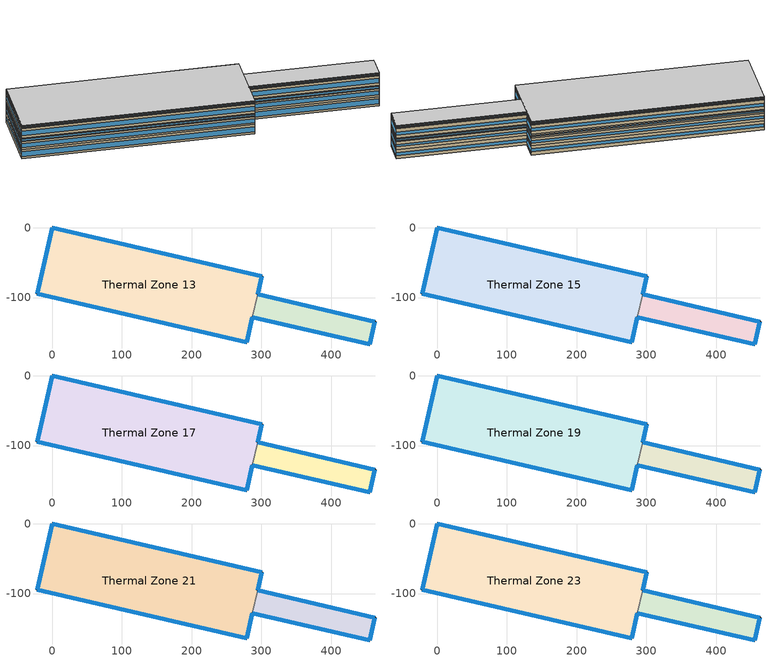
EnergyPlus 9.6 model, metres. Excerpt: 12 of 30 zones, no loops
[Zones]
Thermal Zone 13
 floor to Thermal Zone 11 (Interior Floor): 0,0 300.84,-69.45 294.81,-95.55 287.33,-127.97 279.07,-163.74 -21.77,-94.29 z42.75
 wall outside (Ext Wall): 294.81,-95.55 300.84,-69.45 0,0 -21.77,-94.29 279.07,-163.74 287.33,-127.97 z42.75:56.91
 wall to Thermal Zone 14 (Interior Wall): 287.33,-127.97 294.81,-95.55 z42.75:56.91
 window (Ext Window): -21.76,-94.29 279.06,-163.74 z46.22:53.44; 294.81,-95.54 300.83,-69.46 / 279.07,-163.73 287.32,-127.98 z46.57:53.09; 0,-0.01 -21.77,-94.28 z48.2:51.46; 300.83,-69.45 0.01,0 z47.49:52.17
Thermal Zone 14
 floor to Thermal Zone 12 (Interior Floor): 294.81,-95.55 463.05,-134.39 455.56,-166.81 287.33,-127.97 z42.75
 wall outside (Ext Wall): 287.33,-127.97 455.56,-166.81 463.05,-134.39 294.81,-95.55 z42.75:56.91
 window (Ext Window): 287.34,-127.98 455.55,-166.81 z46.22:53.44; 455.56,-166.8 463.05,-134.4 z46.57:53.09; 463.04,-134.39 294.82,-95.55 z47.49:52.17
Thermal Zone 15
 floor to Thermal Zone 13 (Interior Floor): 0,0 300.84,-69.45 294.81,-95.55 287.33,-127.97 279.07,-163.74 -21.77,-94.29 z56.91
 wall outside (Ext Wall): 294.81,-95.55 300.84,-69.45 0,0 -21.77,-94.29 279.07,-163.74 287.33,-127.97 z56.91:68.19
 wall to Thermal Zone 16 (Interior Wall): 287.33,-127.97 294.81,-95.55 z56.91:68.19
 window (Ext Window): -21.76,-94.29 279.06,-163.74 z59.67:65.43; 294.81,-95.54 300.83,-69.46 / 279.07,-163.73 287.32,-127.98 z59.96:65.14; 0,-0.01 -21.77,-94.28 z61.25:63.85; 300.83,-69.45 0.01,0 z60.69:64.41
Thermal Zone 16
 floor to Thermal Zone 14 (Interior Floor): 294.81,-95.55 463.05,-134.39 455.56,-166.81 287.33,-127.97 z56.91
 wall outside (Ext Wall): 287.33,-127.97 455.56,-166.81 463.05,-134.39 294.81,-95.55 z56.91:68.19
 window (Ext Window): 287.34,-127.98 455.55,-166.81 z59.67:65.43; 455.56,-166.8 463.05,-134.4 z59.96:65.14; 463.04,-134.39 294.82,-95.55 z60.69:64.41
Thermal Zone 17
 floor to Thermal Zone 15 (Interior Floor): 0,0 300.84,-69.45 294.81,-95.55 287.33,-127.97 279.07,-163.74 -21.77,-94.29 z68.19
 wall outside (Ext Wall): 294.81,-95.55 300.84,-69.45 0,0 -21.77,-94.29 279.07,-163.74 287.33,-127.97 z68.19:73.84
 wall to Thermal Zone 18 (Interior Wall): 287.33,-127.97 294.81,-95.55 z68.19:73.84
 window (Ext Window): -21.76,-94.29 279.06,-163.74 z69.57:72.46; 294.81,-95.54 300.83,-69.46 / 279.07,-163.73 287.32,-127.98 z69.72:72.31; 0,-0.01 -21.77,-94.28 z70.37:71.66; 300.83,-69.45 0.01,0 z70.08:71.95
Thermal Zone 18
 floor to Thermal Zone 16 (Interior Floor): 294.81,-95.55 463.05,-134.39 455.56,-166.81 287.33,-127.97 z68.19
 wall outside (Ext Wall): 287.33,-127.97 455.56,-166.81 463.05,-134.39 294.81,-95.55 z68.19:73.84
 window (Ext Window): 287.34,-127.98 455.55,-166.81 z69.57:72.46; 455.56,-166.8 463.05,-134.4 z69.72:72.31; 463.04,-134.39 294.82,-95.55 z70.08:71.95
Thermal Zone 19
 floor to Thermal Zone 17 (Interior Floor): 0,0 300.84,-69.45 294.81,-95.55 287.33,-127.97 279.07,-163.74 -21.77,-94.29 z73.84
 wall outside (Ext Wall): 294.81,-95.55 300.84,-69.45 0,0 -21.77,-94.29 279.07,-163.74 287.33,-127.97 z73.84:87.73
 wall to Thermal Zone 20 (Interior Wall): 287.33,-127.97 294.81,-95.55 z73.84:87.73
 window (Ext Window): -21.76,-94.29 279.06,-163.74 z77.24:84.33; 294.81,-95.54 300.83,-69.46 / 279.07,-163.73 287.32,-127.98 z77.59:83.98; 0,-0.01 -21.77,-94.28 z79.19:82.38; 300.83,-69.45 0.01,0 z78.49:83.08
Thermal Zone 20
 floor to Thermal Zone 18 (Interior Floor): 294.81,-95.55 463.05,-134.39 455.56,-166.81 287.33,-127.97 z73.84
 wall outside (Ext Wall): 287.33,-127.97 455.56,-166.81 463.05,-134.39 294.81,-95.55 z73.84:87.73
 window (Ext Window): 287.34,-127.98 455.55,-166.81 z77.24:84.33; 455.56,-166.8 463.05,-134.4 z77.59:83.98; 463.04,-134.39 294.82,-95.55 z78.49:83.08
Thermal Zone 21
 floor to Thermal Zone 19 (Interior Floor): 0,0 300.84,-69.45 294.81,-95.55 287.33,-127.97 279.07,-163.74 -21.77,-94.29 z87.73
 wall outside (Ext Wall): 294.81,-95.55 300.84,-69.45 0,0 -21.77,-94.29 279.07,-163.74 287.33,-127.97 z87.73:89.34
 wall to Thermal Zone 22 (Interior Wall): 287.33,-127.97 294.81,-95.55 z87.73:89.34
 window (Ext Window): -21.76,-94.29 279.06,-163.74 z88.12:88.95; 294.81,-95.54 300.83,-69.46 / 279.07,-163.73 287.32,-127.98 z88.16:88.91; 0,-0.01 -21.77,-94.28 z88.35:88.72; 300.83,-69.45 0.01,0 z88.27:88.8
Thermal Zone 22
 floor to Thermal Zone 20 (Interior Floor): 294.81,-95.55 463.05,-134.39 455.56,-166.81 287.33,-127.97 z87.73
 wall outside (Ext Wall): 287.33,-127.97 455.56,-166.81 463.05,-134.39 294.81,-95.55 z87.73:89.34
 window (Ext Window): 287.34,-127.98 455.55,-166.81 z88.12:88.95; 455.56,-166.8 463.05,-134.4 z88.16:88.91; 463.04,-134.39 294.82,-95.55 z88.27:88.8
Thermal Zone 23
 floor to Thermal Zone 21 (Interior Floor): 0,0 300.84,-69.45 294.81,-95.55 287.33,-127.97 279.07,-163.74 -21.77,-94.29 z89.34
 wall outside (Ext Wall): 294.81,-95.55 300.84,-69.45 0,0 -21.77,-94.29 279.07,-163.74 287.33,-127.97 z89.34:92.68
 wall to Thermal Zone 24 (Interior Wall): 287.33,-127.97 294.81,-95.55 z89.34:92.68
 window (Ext Window): -21.76,-94.29 279.06,-163.74 z90.16:91.86; 294.81,-95.54 300.83,-69.46 / 279.07,-163.73 287.32,-127.98 z90.24:91.78; 0,-0.01 -21.77,-94.28 z90.63:91.39; 300.83,-69.45 0.01,0 z90.46:91.56
 ceiling to Thermal Zone 25 (Interior Ceiling): -21.77,-94.29 279.07,-163.74 287.33,-127.97 294.81,-95.55 300.84,-69.45 0,0 z92.68
Thermal Zone 24
 floor to Thermal Zone 22 (Interior Floor): 294.81,-95.55 463.05,-134.39 455.56,-166.81 287.33,-127.97 z89.34
 wall outside (Ext Wall): 287.33,-127.97 455.56,-166.81 463.05,-134.39 294.81,-95.55 z89.34:92.68
 window (Ext Window): 287.34,-127.98 455.55,-166.81 z90.16:91.86; 455.56,-166.8 463.05,-134.4 z90.24:91.78; 463.04,-134.39 294.82,-95.55 z90.46:91.56
 ceiling to Thermal Zone 26 (Interior Ceiling): 287.33,-127.97 455.56,-166.81 463.05,-134.39 294.81,-95.55 z92.68
[Building]
Building 1: North Axis {deg}=-0
[Site:Location]
Washington Dc Dulles IntL Ar: Latitude {deg}=38.98; Longitude {deg}=-77.47; Time Zone {hr}=-5; Elevation {m}=82
[SizingPeriod:DesignDay] Month=7; Day of Month=21; Day Type=SummerDesignDay; Daily Dry-Bulb Temperature Range {deltaC}=14.4; Dry-Bulb Temperature Range Modifier Type=DefaultMultipliers; Barometric Pressure {Pa}=86790; Wind Speed {m/s}=5; Wind Direction {deg}=340; Rain Indicator=No; Snow Indicator=No; Daylight Saving Time Indicator=No; Solar Model Indicator=ASHRAETau; ASHRAE Clear Sky Optical Depth for Beam Irradiance (taub)=0.339; ASHRAE Clear Sky Optical Depth for Diffuse Irradiance (taud)=2.366; Begin Environment Reset Mode=FullResetAtBeginEnvironment
Name | Maximum Dry-Bulb Temperature {C} | Humidity Condition Type | Wetbulb or DewPoint at Maximum Dry-Bulb {C} | Enthalpy at Maximum Dry-Bulb {J/kg}
SALT-LAKE-CITY-IAP Ann Clg .4% Condns DB=>MWB | 36.5 | Wetbulb | 17.1
SALT-LAKE-CITY-IAP Ann Clg .4% Condns DP=>MDB | 22.5 | Dewpoint | 15.6
SALT-LAKE-CITY-IAP Ann Clg .4% Condns Enth=>MDB | 30.8 | Enthalpy |  | 59300
SALT-LAKE-CITY-IAP Ann Clg .4% Condns WB=>MDB | 31.2 | Wetbulb | 19
[Material] Thermal Absorptance=0.9
Name | Roughness | Thickness m | Conductivity W/m-K | Density kg/m3 | Specific Heat J/kg-K | Solar Absorptance | Visible Absorptance
wall concrete | MediumRough | 0.03 | 0.5 | 2243 | 837 | 0.65 | 0.65
Wall Insulation [18] | MediumRough | 0.1693 | 0.049 | 265 | 836.8 | 0.7 | 0.7
F16 Acoustic tile | MediumSmooth | 0.0191 | 0.06 | 368 | 590 | 0.3 | 0.3
M11 100mm lightweight concrete | MediumRough | 0.1016 | 0.53 | 1280 | 840 | 0.5 | 0.5
G01a 19mm gypsum board | MediumSmooth | 0.019 | 0.16 | 800 | 1090 | 0.4 | 0.4
[Material:AirGap]
Name | Thermal Resistance m2-K/W
F04 Wall air space resistance | 0.15
F05 Ceiling air space resistance | 0.18
[WindowMaterial:SimpleGlazingSystem]
Window Material Simple Glazing System: U-Factor W/m2-K=1.8; Solar Heat Gain Coefficient=0.3
[Construction]
Ext Wall: wall concrete, Wall Insulation [18]
Ext Window: Window Material Simple Glazing System
Interior Ceiling: M11 100mm lightweight concrete, F05 Ceiling air space resistance, F16 Acoustic tile
Interior Floor: F16 Acoustic tile, F05 Ceiling air space resistance, M11 100mm lightweight concrete
Interior Wall: G01a 19mm gypsum board, F04 Wall air space resistance, G01a 19mm gypsum board
[Zone]
Thermal Zone 13; Thermal Zone 14: 103, 0, 0, 42.75, , 1, , , , , , Yes
Thermal Zone 15; Thermal Zone 16: 103, 0, 0, 56.91, , 1, , , , , , Yes
Thermal Zone 17; Thermal Zone 18: 103, 0, 0, 68.19, , 1, , , , , , Yes
Thermal Zone 19; Thermal Zone 20: 103, 0, 0, 73.84, , 1, , , , , , Yes
Thermal Zone 21; Thermal Zone 22: 103, 0, 0, 87.73, , 1, , , , , , Yes
Thermal Zone 23; Thermal Zone 24: 103, 0, 0, 89.34, , 1, , , , , , Yes
